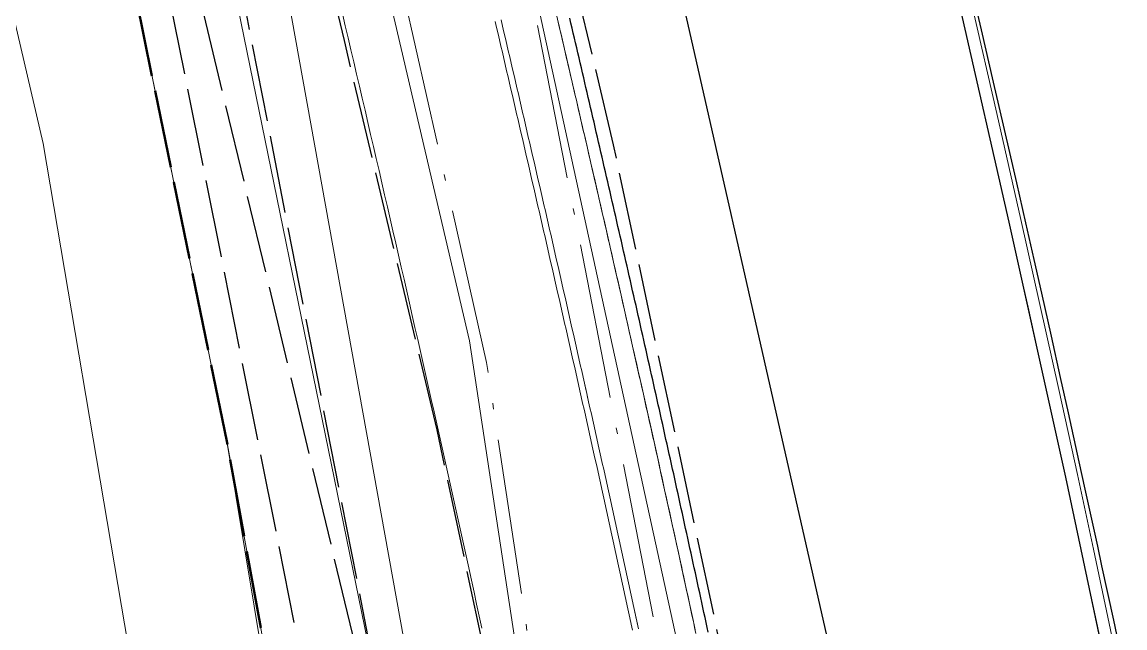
# Model space of a CAD drawing. Header units: metres. Extents: x 105014 to 106600, y 111320 to 118425.
# Drawn here: x 105851.07 to 105869.09, y 117641.34 to 117651.25 of the extents above; entities that cross this region are included whole.
import ezdxf

# ---------------------------------------------------------------- set-up
doc = ezdxf.new("R2010")
doc.units = ezdxf.units.M
doc.linetypes.add('DASHDOT', pattern=[3.556, 2.54, -0.508, 0, -0.508])
doc.linetypes.add('DASHED', pattern=[1.524, 1.27, -0.254])
for name, color, linetype, lineweight in [('00-BASE-LIMITE', 7, 'DASHED', 50), ('00-BASE-UE', 42, 'DASHED', 25), ('10-PAV-CALZADA-BRT', 12, 'CONTINUOUS', 30), ('10-PAV-CALZADA-MIXTA', 8, 'CONTINUOUS', 30), ('10-PAV-CICLORUTA', 76, 'CONTINUOUS', 18), ('10-PAV-SARDINEL', 252, 'CONTINUOUS', 13), ('20-EP-ZONA-DURA', 253, 'CONTINUOUS', 13), ('20-EP-ZONA-VERDE', 84, 'CONTINUOUS', 13), ('30-RED-ENEL-PROY', 1, 'DASHED', 25), ('30-RED-ETB-EXIST', 145, 'CONTINUOUS', 13), ('30-RED-MOVISTAR-PROY', 4, 'DASHED', 25), ('30-RED-VANTI-EXIST', 52, 'CONTINUOUS', 13), ('30-RED-VANTI-PROY', 2, 'DASHED', 25), ('30-RED-VANTI-RETIRO', 8, 'DASHDOT', 13), ('35-RH-ACUE-MENOR-EXIST', 151, 'CONTINUOUS', 13), ('35-RH-ACUE-MENOR-PROY', 5, 'DASHED', 25), ('35-RH-PLUV-COLECTOR', 96, 'CONTINUOUS', 30), ('60-PREDIAL-LOTE', 42, 'CONTINUOUS', 13)]:
    doc.layers.add(name, color=color, linetype=linetype, lineweight=lineweight)

msp = doc.modelspace()

# ---------------------------------------------------------------- linework, layer by layer
at = {"layer": '00-BASE-LIMITE'}
msp.add_lwpolyline([(105858.9441, 117579.2321), (105858.0037, 117587.7827), (105859.2081, 117587.8995), (105858.6655, 117593.8995), (105857.3439, 117593.7831), (105856.4461, 117601.9481), (105856.3551, 117604.7461), (105857.6787, 117604.7817), (105858.9231, 117604.8151), (105859.8441, 117605.0941), (105860.3721, 117605.6111), (105860.6751, 117606.6931), (105860.1551, 117609.7351), (105858.0071, 117622.7351), (105856.6081, 117632.3481), (105854.4211, 117644.3971), (105852.0211, 117656.1071), (105849.9291, 117664.9301), (105847.7841, 117674.2351), (105846.2941, 117680.5101), (105844.4413, 117688.0453)], dxfattribs=at)
at = {"layer": '00-BASE-UE'}
msp.add_lwpolyline([(105858.9441, 117579.2321), (105858.0037, 117587.7827), (105859.2081, 117587.8995), (105858.6655, 117593.8995), (105857.3439, 117593.7831), (105856.4461, 117601.9481), (105856.3551, 117604.7461), (105857.6787, 117604.7817), (105858.9231, 117604.8151), (105859.8441, 117605.0941), (105860.3721, 117605.6111), (105860.6751, 117606.6931), (105860.1551, 117609.7351), (105858.0071, 117622.7351), (105856.6081, 117632.3481), (105854.4211, 117644.3971), (105852.0211, 117656.1071), (105849.9291, 117664.9301), (105847.7841, 117674.2351), (105846.2941, 117680.5101), (105844.4413, 117688.0453)], dxfattribs=at)
at = {"layer": '10-PAV-CALZADA-BRT'}
msp.add_lwpolyline([(105868.9865, 117641.1076), (105868.9085, 117641.4727), (105868.7177, 117642.3592), (105868.6485, 117642.679), (105868.4453, 117643.6106), (105868.3468, 117644.0594), (105868.1696, 117644.8619), (105868.0414, 117645.439), (105867.8906, 117646.1133), (105867.7323, 117646.8178), (105867.6088, 117647.3645), (105867.472, 117647.9673), (105867.3241, 117648.616), (105867.2095, 117649.1163), (105867.0368, 117649.8672), (105866.945, 117650.2649), (105866.7471, 117651.1185), (105866.6112, 117651.7029)], dxfattribs=at)
at = {"layer": '10-PAV-CALZADA-MIXTA'}
for points in [[(105858.6411, 117683.9729), (105863.5377, 117663.5501), (105863.6416, 117663.1161), (105863.9421, 117661.8614), (105864.2425, 117660.6066), (105864.5428, 117659.3516), (105864.7787, 117658.3632), (105864.8422, 117658.0966), (105865.1407, 117656.8411), (105865.3949, 117655.7687), (105865.4382, 117655.5856), (105866.4061, 117651.4407), (105867.1981, 117647.9745), (105868.1205, 117643.8089), (105868.8967, 117640.1571)], [(105862.2841, 117641.2731), (105862.2669, 117641.3539), (105862.2495, 117641.4349), (105862.2321, 117641.5157), (105862.2147, 117641.5965), (105862.1975, 117641.6773), (105862.1799, 117641.7581), (105862.1623, 117641.8389), (105862.1447, 117641.9197), (105862.1271, 117642.0007), (105862.1095, 117642.0815), (105862.0919, 117642.1623), (105862.0743, 117642.2431), (105862.0567, 117642.3241), (105862.0391, 117642.4049), (105862.0215, 117642.4857), (105862.0039, 117642.5665), (105861.9863, 117642.6473), (105861.9687, 117642.7283), (105861.9513, 117642.8091), (105861.9337, 117642.8899), (105861.9159, 117642.9707), (105861.8981, 117643.0517), (105861.8803, 117643.1325), (105861.8625, 117643.2133), (105861.8447, 117643.2943), (105861.8269, 117643.3751), (105861.8091, 117643.4559), (105861.7911, 117643.5369), (105861.7733, 117643.6177), (105861.7555, 117643.6985), (105861.7377, 117643.7795), (105861.7199, 117643.8603), (105861.7021, 117643.9413), (105861.6843, 117644.0221), (105861.6665, 117644.1029), (105861.6487, 117644.1837), (105861.6307, 117644.2647), (105861.6125, 117644.3455), (105861.5945, 117644.4265), (105861.5765, 117644.5073), (105861.5585, 117644.5883), (105861.5403, 117644.6691), (105861.5223, 117644.7501), (105861.5043, 117644.8309), (105861.4863, 117644.9119), (105861.4683, 117644.9927), (105861.4503, 117645.0735), (105861.4323, 117645.1545), (105861.4141, 117645.2355), (105861.3961, 117645.3163), (105861.3781, 117645.3973), (105861.3599, 117645.4781), (105861.3417, 117645.5591), (105861.3235, 117645.6399), (105861.3053, 117645.7209), (105861.2871, 117645.8017), (105861.2687, 117645.8827), (105861.2505, 117645.9637), (105861.2323, 117646.0445), (105861.2141, 117646.1255), (105861.1959, 117646.2065), (105861.1777, 117646.2873), (105861.1595, 117646.3683), (105861.1411, 117646.4491), (105861.1229, 117646.5301), (105861.1047, 117646.6111), (105861.0865, 117646.6919), (105861.0679, 117646.7729), (105861.0495, 117646.8539), (105861.0311, 117646.9349), (105861.0127, 117647.0157), (105860.9943, 117647.0967), (105860.9759, 117647.1777), (105860.9575, 117647.2585), (105860.9391, 117647.3395), (105860.9207, 117647.4205), (105860.9023, 117647.5015), (105860.8837, 117647.5823), (105860.8653, 117647.6633), (105860.8469, 117647.7443), (105860.8285, 117647.8253), (105860.8101, 117647.9061), (105860.7915, 117647.9871), (105860.7729, 117648.0681), (105860.7543, 117648.1491), (105860.7357, 117648.2301), (105860.7171, 117648.3111), (105860.6985, 117648.3921), (105860.6799, 117648.4731), (105860.6615, 117648.5541), (105860.6429, 117648.6351), (105860.6241, 117648.7161), (105860.6057, 117648.7971), (105860.5871, 117648.8781), (105860.5685, 117648.9591), (105860.5499, 117649.0399), (105860.5313, 117649.1209), (105860.5125, 117649.2019), (105860.4939, 117649.2831), (105860.4751, 117649.3641), (105860.4563, 117649.4451), (105860.4377, 117649.5261), (105860.4189, 117649.6071), (105860.4001, 117649.6881), (105860.3813, 117649.7691), (105860.3625, 117649.8501), (105860.3439, 117649.9313), (105860.3251, 117650.0121), (105860.3063, 117650.0933), (105860.2875, 117650.1743), (105860.2689, 117650.2553), (105860.2501, 117650.3363), (105860.2313, 117650.4173), (105860.2125, 117650.4985), (105860.1935, 117650.5795), (105860.1747, 117650.6605), (105860.1557, 117650.7415), (105860.1369, 117650.8227), (105860.1179, 117650.9037), (105860.0991, 117650.9847), (105860.0801, 117651.0659), (105860.0613, 117651.1469), (105860.0425, 117651.2279), (105860.0235, 117651.3091)]]:
    msp.add_lwpolyline(points, dxfattribs=at)
at = {"layer": '10-PAV-CICLORUTA'}
for points in [[(105858.5859, 117641.3429), (105858.5433, 117641.5391), (105858.5005, 117641.7353), (105858.4579, 117641.9315), (105858.4153, 117642.1277), (105858.3721, 117642.3241), (105858.3287, 117642.5205), (105858.2855, 117642.7169), (105858.2423, 117642.9131), (105858.1989, 117643.1097), (105858.1557, 117643.3059), (105858.1121, 117643.5025), (105858.0683, 117643.6989), (105858.0245, 117643.8955), (105857.9807, 117644.0921), (105857.9369, 117644.2887), (105857.8931, 117644.4851), (105857.8491, 117644.6817), (105857.8047, 117644.8785), (105857.7605, 117645.0751), (105857.7161, 117645.2719), (105857.6719, 117645.4685), (105857.6275, 117645.6653), (105857.5831, 117645.8619), (105857.5385, 117646.0589), (105857.4937, 117646.2557), (105857.4489, 117646.4527), (105857.4041, 117646.6495), (105857.3593, 117646.8463), (105857.3145, 117647.0433), (105857.2693, 117647.2403), (105857.2241, 117647.4373), (105857.1789, 117647.6343), (105857.1337, 117647.8315), (105857.0885, 117648.0285), (105857.0433, 117648.2255), (105856.9977, 117648.4227), (105856.9521, 117648.6199), (105856.9065, 117648.8173), (105856.8609, 117649.0145), (105856.8151, 117649.2117), (105856.7695, 117649.4089), (105856.7239, 117649.6063), (105856.6779, 117649.8037), (105856.6319, 117650.0011), (105856.5859, 117650.1985), (105856.5397, 117650.3961), (105856.4937, 117650.5935), (105856.4479, 117650.7909), (105856.4015, 117650.9885), (105856.3551, 117651.1863), (105856.3087, 117651.3839)], [(105858.8035, 117651.2569), (105858.8271, 117651.1561), (105858.8505, 117651.0555), (105858.8739, 117650.9547), (105858.8973, 117650.8539), (105858.9209, 117650.7533), (105858.9443, 117650.6525), (105858.9679, 117650.5519), (105858.9913, 117650.4511), (105859.0147, 117650.3503), (105859.0383, 117650.2497), (105859.0617, 117650.1489), (105859.0851, 117650.0483), (105859.1083, 117649.9477), (105859.1317, 117649.8469), (105859.1549, 117649.7463), (105859.1783, 117649.6457), (105859.2015, 117649.5449), (105859.2247, 117649.4443), (105859.2481, 117649.3437), (105859.2713, 117649.2431), (105859.2947, 117649.1423), (105859.3179, 117649.0417), (105859.3413, 117648.9411), (105859.3645, 117648.8405), (105859.3875, 117648.7399), (105859.4107, 117648.6393), (105859.4337, 117648.5387), (105859.4569, 117648.4381), (105859.4799, 117648.3375), (105859.5029, 117648.2369), (105859.5261, 117648.1363), (105859.5491, 117648.0357), (105859.5723, 117647.9351), (105859.5953, 117647.8345), (105859.6185, 117647.7339), (105859.6415, 117647.6333), (105859.6645, 117647.5329), (105859.6873, 117647.4323), (105859.7101, 117647.3317), (105859.7331, 117647.2313), (105859.7559, 117647.1307), (105859.7787, 117647.0303), (105859.8017, 117646.9297), (105859.8245, 117646.8291), (105859.8475, 117646.7285), (105859.8703, 117646.6281), (105859.8931, 117646.5275), (105859.9161, 117646.4269), (105859.9387, 117646.3265), (105859.9613, 117646.2261), (105859.9839, 117646.1255), (105860.0067, 117646.0251), (105860.0293, 117645.9247), (105860.0519, 117645.8241), (105860.0745, 117645.7237), (105860.0971, 117645.6231), (105860.1199, 117645.5227), (105860.1425, 117645.4223), (105860.1651, 117645.3217), (105860.1877, 117645.2213), (105860.2103, 117645.1207), (105860.2327, 117645.0203), (105860.2551, 117644.9199), (105860.2775, 117644.8195), (105860.2999, 117644.7191), (105860.3221, 117644.6187), (105860.3445, 117644.5183), (105860.3669, 117644.4179), (105860.3893, 117644.3173), (105860.4117, 117644.2169), (105860.4341, 117644.1165), (105860.4565, 117644.0161), (105860.4789, 117643.9157), (105860.5011, 117643.8153), (105860.5231, 117643.7149), (105860.5453, 117643.6145), (105860.5673, 117643.5143), (105860.5895, 117643.4139), (105860.6117, 117643.3135), (105860.6337, 117643.2131), (105860.6559, 117643.1127), (105860.6779, 117643.0123), (105860.7001, 117642.9119), (105860.7223, 117642.8115), (105860.7443, 117642.7111), (105860.7663, 117642.6109), (105860.7881, 117642.5105), (105860.8099, 117642.4101), (105860.8317, 117642.3099), (105860.8535, 117642.2095), (105860.8755, 117642.1091), (105860.8973, 117642.0089), (105860.9191, 117641.9085), (105860.9409, 117641.8083), (105860.9627, 117641.7079), (105860.9845, 117641.6075), (105861.0063, 117641.5071), (105861.0281, 117641.4069), (105861.0497, 117641.3065)]]:
    msp.add_lwpolyline(points, dxfattribs=at)
at = {"layer": '10-PAV-SARDINEL'}
for points in [[(105868.8967, 117640.1571), (105868.6416, 117641.3751), (105868.3829, 117642.5924), (105868.1205, 117643.8089), (105867.8167, 117645.1982), (105867.5092, 117646.5868), (105867.1981, 117647.9745), (105866.8045, 117649.7082), (105866.4061, 117651.4407), (105865.9244, 117653.5137), (105865.4382, 117655.5856), (105865.3949, 117655.7687), (105865.1407, 117656.8411), (105864.8422, 117658.0966), (105864.7787, 117658.3632), (105864.5428, 117659.3516), (105864.2425, 117660.6066), (105863.9421, 117661.8614), (105863.6416, 117663.1161), (105863.5377, 117663.5501), (105858.6411, 117683.9729)], [(105869.0926, 117640.1978), (105868.8373, 117641.4164), (105868.5785, 117642.6343), (105868.316, 117643.8514), (105868.012, 117645.2413), (105867.7045, 117646.6303), (105867.3932, 117648.0186), (105866.9995, 117649.7527), (105866.601, 117651.4858), (105866.1192, 117653.5592), (105865.6329, 117655.6315), (105865.5895, 117655.8148), (105865.3353, 117656.8873), (105865.0368, 117658.1429), (105864.9733, 117658.4096), (105864.7373, 117659.3981), (105864.437, 117660.6532), (105864.1366, 117661.908), (105863.8361, 117663.1627), (105863.7322, 117663.5967), (105858.8356, 117684.0197)], [(105858.8356, 117684.0197), (105863.7322, 117663.5967), (105863.8361, 117663.1627), (105864.1366, 117661.908), (105864.437, 117660.6532), (105864.7373, 117659.3981), (105864.9733, 117658.4096), (105865.0368, 117658.1429), (105865.3353, 117656.8873), (105865.5895, 117655.8148), (105865.6329, 117655.6315), (105866.1192, 117653.5592), (105866.601, 117651.4858), (105866.9995, 117649.7527), (105867.3932, 117648.0186), (105867.7045, 117646.6303), (105868.012, 117645.2413), (105868.316, 117643.8514), (105868.5785, 117642.6343), (105868.8373, 117641.4164), (105869.0926, 117640.1978)], [(105866.6112, 117651.7029), (105866.7471, 117651.1185), (105866.945, 117650.2649), (105867.0368, 117649.8672), (105867.2095, 117649.1163), (105867.3241, 117648.616), (105867.472, 117647.9673), (105867.6088, 117647.3645), (105867.7323, 117646.8178), (105867.8906, 117646.1133), (105868.0414, 117645.439), (105868.1696, 117644.8619), (105868.3468, 117644.0594), (105868.4453, 117643.6106), (105868.6485, 117642.679), (105868.7177, 117642.3592), (105868.9085, 117641.4727), (105868.9865, 117641.1076)], [(105860.0235, 117651.3091), (105860.0425, 117651.2279), (105860.0613, 117651.1469), (105860.0801, 117651.0659), (105860.0991, 117650.9847), (105860.1179, 117650.9037), (105860.1369, 117650.8227), (105860.1557, 117650.7415), (105860.1747, 117650.6605), (105860.1935, 117650.5795), (105860.2125, 117650.4985), (105860.2313, 117650.4173), (105860.2501, 117650.3363), (105860.2689, 117650.2553), (105860.2875, 117650.1743), (105860.3063, 117650.0933), (105860.3251, 117650.0121), (105860.3439, 117649.9313), (105860.3625, 117649.8501), (105860.3813, 117649.7691), (105860.4001, 117649.6881), (105860.4189, 117649.6071), (105860.4377, 117649.5261), (105860.4563, 117649.4451), (105860.4751, 117649.3641), (105860.4939, 117649.2831), (105860.5125, 117649.2019), (105860.5313, 117649.1209), (105860.5499, 117649.0399), (105860.5685, 117648.9591), (105860.5871, 117648.8781), (105860.6057, 117648.7971), (105860.6241, 117648.7161), (105860.6429, 117648.6351), (105860.6615, 117648.5541), (105860.6799, 117648.4731), (105860.6985, 117648.3921), (105860.7171, 117648.3111), (105860.7357, 117648.2301), (105860.7543, 117648.1491), (105860.7729, 117648.0681), (105860.7915, 117647.9871), (105860.8101, 117647.9061), (105860.8285, 117647.8253), (105860.8469, 117647.7443), (105860.8653, 117647.6633), (105860.8837, 117647.5823), (105860.9023, 117647.5015), (105860.9207, 117647.4205), (105860.9391, 117647.3395), (105860.9575, 117647.2585), (105860.9759, 117647.1777), (105860.9943, 117647.0967), (105861.0127, 117647.0157), (105861.0311, 117646.9349), (105861.0495, 117646.8539), (105861.0679, 117646.7729), (105861.0865, 117646.6919), (105861.1047, 117646.6111), (105861.1229, 117646.5301), (105861.1411, 117646.4491), (105861.1595, 117646.3683), (105861.1777, 117646.2873), (105861.1959, 117646.2065), (105861.2141, 117646.1255), (105861.2323, 117646.0445), (105861.2505, 117645.9637), (105861.2687, 117645.8827), (105861.2871, 117645.8017), (105861.3053, 117645.7209), (105861.3235, 117645.6399), (105861.3417, 117645.5591), (105861.3599, 117645.4781), (105861.3781, 117645.3973), (105861.3961, 117645.3163), (105861.4141, 117645.2355), (105861.4323, 117645.1545), (105861.4503, 117645.0735), (105861.4683, 117644.9927), (105861.4863, 117644.9119), (105861.5043, 117644.8309), (105861.5223, 117644.7501), (105861.5403, 117644.6691), (105861.5585, 117644.5883), (105861.5765, 117644.5073), (105861.5945, 117644.4265), (105861.6125, 117644.3455), (105861.6307, 117644.2647), (105861.6487, 117644.1837), (105861.6665, 117644.1029), (105861.6843, 117644.0221), (105861.7021, 117643.9413), (105861.7199, 117643.8603), (105861.7377, 117643.7795), (105861.7555, 117643.6985), (105861.7733, 117643.6177), (105861.7911, 117643.5369), (105861.8091, 117643.4559), (105861.8269, 117643.3751), (105861.8447, 117643.2943), (105861.8625, 117643.2133), (105861.8803, 117643.1325), (105861.8981, 117643.0517), (105861.9159, 117642.9707), (105861.9337, 117642.8899), (105861.9513, 117642.8091), (105861.9687, 117642.7283), (105861.9863, 117642.6473), (105862.0039, 117642.5665), (105862.0215, 117642.4857), (105862.0391, 117642.4049), (105862.0567, 117642.3241), (105862.0743, 117642.2431), (105862.0919, 117642.1623), (105862.1095, 117642.0815), (105862.1271, 117642.0007), (105862.1447, 117641.9197), (105862.1623, 117641.8389), (105862.1799, 117641.7581), (105862.1975, 117641.6773), (105862.2147, 117641.5965), (105862.2321, 117641.5157), (105862.2495, 117641.4349), (105862.2669, 117641.3539), (105862.2841, 117641.2731)], [(105862.0714, 117641.3121), (105862.054, 117641.3929), (105862.0366, 117641.4736), (105862.0192, 117641.5547), (105862.002, 117641.6352), (105861.9845, 117641.7155), (105861.9669, 117641.7963), (105861.9493, 117641.8772), (105861.9317, 117641.9582), (105861.9141, 117642.0389), (105861.8965, 117642.1197), (105861.8789, 117642.2006), (105861.8613, 117642.2816), (105861.8437, 117642.3623), (105861.8261, 117642.4431), (105861.8085, 117642.5239), (105861.7909, 117642.6048), (105861.7733, 117642.686), (105861.7559, 117642.7668), (105861.7384, 117642.8471), (105861.7206, 117642.9278), (105861.7028, 117643.0088), (105861.685, 117643.0895), (105861.6672, 117643.1704), (105861.6494, 117643.2514), (105861.6316, 117643.3321), (105861.6139, 117643.4127), (105861.5959, 117643.4937), (105861.578, 117643.5747), (105861.5602, 117643.6556), (105861.5424, 117643.7366), (105861.5246, 117643.8174), (105861.5068, 117643.8984), (105861.489, 117643.9791), (105861.4712, 117644.0599), (105861.4535, 117644.1405), (105861.4356, 117644.2211), (105861.4174, 117644.3019), (105861.3993, 117644.3831), (105861.3813, 117644.4639), (105861.3634, 117644.5447), (105861.3452, 117644.6255), (105861.3271, 117644.7067), (105861.3091, 117644.7875), (105861.2911, 117644.8685), (105861.2731, 117644.9492), (105861.2551, 117645.0301), (105861.2372, 117645.1109), (105861.219, 117645.1919), (105861.2009, 117645.2729), (105861.183, 117645.3537), (105861.1648, 117645.4343), (105861.1466, 117645.5153), (105861.1284, 117645.5961), (105861.1102, 117645.6771), (105861.0921, 117645.7576), (105861.0737, 117645.8387), (105861.0554, 117645.9199), (105861.0372, 117646.0007), (105861.019, 117646.0817), (105861.0008, 117646.1627), (105860.9826, 117646.2435), (105860.9645, 117646.3242), (105860.9461, 117646.405), (105860.9278, 117646.4863), (105860.9096, 117646.5673), (105860.8915, 117646.6476), (105860.873, 117646.7284), (105860.8545, 117646.8096), (105860.8361, 117646.8906), (105860.8177, 117646.9714), (105860.7993, 117647.0524), (105860.7809, 117647.1334), (105860.7625, 117647.2142), (105860.7441, 117647.2952), (105860.7257, 117647.3762), (105860.7074, 117647.4569), (105860.6888, 117647.5377), (105860.6703, 117647.619), (105860.6519, 117647.7), (105860.6335, 117647.781), (105860.6152, 117647.8615), (105860.5966, 117647.9423), (105860.578, 117648.0233), (105860.5594, 117648.1043), (105860.5408, 117648.1853), (105860.5222, 117648.2663), (105860.5036, 117648.3473), (105860.485, 117648.4286), (105860.4666, 117648.5096), (105860.4481, 117648.5901), (105860.4292, 117648.6714), (105860.4108, 117648.7526), (105860.3922, 117648.8333), (105860.3736, 117648.9143), (105860.355, 117648.9951), (105860.3365, 117649.0759), (105860.3176, 117649.157), (105860.299, 117649.2382), (105860.2803, 117649.3189), (105860.2615, 117649.4001), (105860.2429, 117649.4811), (105860.2241, 117649.5619), (105860.2053, 117649.6429), (105860.1865, 117649.7239), (105860.1676, 117649.8052), (105860.149, 117649.8863), (105860.1303, 117649.9669), (105860.1115, 117650.0482), (105860.0927, 117650.1293), (105860.0741, 117650.2103), (105860.0553, 117650.2911), (105860.0365, 117650.3722), (105860.0178, 117650.4531), (105859.9988, 117650.5341), (105859.98, 117650.6151), (105859.961, 117650.6961), (105859.9422, 117650.7773), (105859.9232, 117650.8583), (105859.9044, 117650.9393), (105859.8854, 117651.0205), (105859.8665, 117651.1017), (105859.8478, 117651.1825), (105859.8288, 117651.2637)]]:
    msp.add_lwpolyline(points, dxfattribs=at)
at = {"layer": '20-EP-ZONA-DURA'}
for points in [[(105858.9441, 117579.2321), (105858.0037, 117587.7827), (105859.2081, 117587.8995), (105858.6655, 117593.8995), (105857.3439, 117593.7831), (105856.4461, 117601.9481), (105856.3551, 117604.7461), (105857.6787, 117604.7817), (105858.9231, 117604.8151), (105859.8441, 117605.0941), (105860.3721, 117605.6111), (105860.6751, 117606.6931), (105860.1551, 117609.7351), (105858.0071, 117622.7351), (105856.6081, 117632.3481), (105854.4211, 117644.3971), (105852.0211, 117656.1071), (105849.9291, 117664.9301), (105847.7841, 117674.2351), (105846.2941, 117680.5101), (105844.4413, 117688.0453)], [(105856.3087, 117651.3839), (105856.3551, 117651.1863), (105856.4015, 117650.9885), (105856.4479, 117650.7909), (105856.4937, 117650.5935), (105856.5397, 117650.3961), (105856.5859, 117650.1985), (105856.6319, 117650.0011), (105856.6779, 117649.8037), (105856.7239, 117649.6063), (105856.7695, 117649.4089), (105856.8151, 117649.2117), (105856.8609, 117649.0145), (105856.9065, 117648.8173), (105856.9521, 117648.6199), (105856.9977, 117648.4227), (105857.0433, 117648.2255), (105857.0885, 117648.0285), (105857.1337, 117647.8315), (105857.1789, 117647.6343), (105857.2241, 117647.4373), (105857.2693, 117647.2403), (105857.3145, 117647.0433), (105857.3593, 117646.8463), (105857.4041, 117646.6495), (105857.4489, 117646.4527), (105857.4937, 117646.2557), (105857.5385, 117646.0589), (105857.5831, 117645.8619), (105857.6275, 117645.6653), (105857.6719, 117645.4685), (105857.7161, 117645.2719), (105857.7605, 117645.0751), (105857.8047, 117644.8785), (105857.8491, 117644.6817), (105857.8931, 117644.4851), (105857.9369, 117644.2887), (105857.9807, 117644.0921), (105858.0245, 117643.8955), (105858.0683, 117643.6989), (105858.1121, 117643.5025), (105858.1557, 117643.3059), (105858.1989, 117643.1097), (105858.2423, 117642.9131), (105858.2855, 117642.7169), (105858.3287, 117642.5205), (105858.3721, 117642.3241), (105858.4153, 117642.1277), (105858.4579, 117641.9315), (105858.5005, 117641.7353), (105858.5433, 117641.5391), (105858.5859, 117641.3429)], [(105861.0497, 117641.3065), (105861.0281, 117641.4069), (105861.0063, 117641.5071), (105860.9845, 117641.6075), (105860.9627, 117641.7079), (105860.9409, 117641.8083), (105860.9191, 117641.9085), (105860.8973, 117642.0089), (105860.8755, 117642.1091), (105860.8535, 117642.2095), (105860.8317, 117642.3099), (105860.8099, 117642.4101), (105860.7881, 117642.5105), (105860.7663, 117642.6109), (105860.7443, 117642.7111), (105860.7223, 117642.8115), (105860.7001, 117642.9119), (105860.6779, 117643.0123), (105860.6559, 117643.1127), (105860.6337, 117643.2131), (105860.6117, 117643.3135), (105860.5895, 117643.4139), (105860.5673, 117643.5143), (105860.5453, 117643.6145), (105860.5231, 117643.7149), (105860.5011, 117643.8153), (105860.4789, 117643.9157), (105860.4565, 117644.0161), (105860.4341, 117644.1165), (105860.4117, 117644.2169), (105860.3893, 117644.3173), (105860.3669, 117644.4179), (105860.3445, 117644.5183), (105860.3221, 117644.6187), (105860.2999, 117644.7191), (105860.2775, 117644.8195), (105860.2551, 117644.9199), (105860.2327, 117645.0203), (105860.2103, 117645.1207), (105860.1877, 117645.2213), (105860.1651, 117645.3217), (105860.1425, 117645.4223), (105860.1199, 117645.5227), (105860.0971, 117645.6231), (105860.0745, 117645.7237), (105860.0519, 117645.8241), (105860.0293, 117645.9247), (105860.0067, 117646.0251), (105859.9839, 117646.1255), (105859.9613, 117646.2261), (105859.9387, 117646.3265), (105859.9161, 117646.4269), (105859.8931, 117646.5275), (105859.8703, 117646.6281), (105859.8475, 117646.7285), (105859.8245, 117646.8291), (105859.8017, 117646.9297), (105859.7787, 117647.0303), (105859.7559, 117647.1307), (105859.7331, 117647.2313), (105859.7101, 117647.3317), (105859.6873, 117647.4323), (105859.6645, 117647.5329), (105859.6415, 117647.6333), (105859.6185, 117647.7339), (105859.5953, 117647.8345), (105859.5723, 117647.9351), (105859.5491, 117648.0357), (105859.5261, 117648.1363), (105859.5029, 117648.2369), (105859.4799, 117648.3375), (105859.4569, 117648.4381), (105859.4337, 117648.5387), (105859.4107, 117648.6393), (105859.3875, 117648.7399), (105859.3645, 117648.8405), (105859.3413, 117648.9411), (105859.3179, 117649.0417), (105859.2947, 117649.1423), (105859.2713, 117649.2431), (105859.2481, 117649.3437), (105859.2247, 117649.4443), (105859.2015, 117649.5449), (105859.1783, 117649.6457), (105859.1549, 117649.7463), (105859.1317, 117649.8469), (105859.1083, 117649.9477), (105859.0851, 117650.0483), (105859.0617, 117650.1489), (105859.0383, 117650.2497), (105859.0147, 117650.3503), (105858.9913, 117650.4511), (105858.9679, 117650.5519), (105858.9443, 117650.6525), (105858.9209, 117650.7533), (105858.8973, 117650.8539), (105858.8739, 117650.9547), (105858.8505, 117651.0555), (105858.8271, 117651.1561), (105858.8035, 117651.2569)], [(105858.9009, 117651.2795), (105858.9243, 117651.1789), (105858.9479, 117651.0781), (105858.9713, 117650.9773), (105858.9949, 117650.8767), (105859.0183, 117650.7759), (105859.0417, 117650.6753), (105859.0653, 117650.5745), (105859.0887, 117650.4739), (105859.1121, 117650.3731), (105859.1357, 117650.2723), (105859.1591, 117650.1715), (105859.1825, 117650.0707), (105859.2057, 117649.9701), (105859.2291, 117649.8695), (105859.2523, 117649.7689), (105859.2757, 117649.6683), (105859.2989, 117649.5675), (105859.3221, 117649.4669), (105859.3455, 117649.3663), (105859.3689, 117649.2655), (105859.3921, 117649.1649), (105859.4153, 117649.0643), (105859.4387, 117648.9635), (105859.4619, 117648.8629), (105859.4851, 117648.7623), (105859.5081, 117648.6617), (105859.5311, 117648.5611), (105859.5543, 117648.4605), (105859.5773, 117648.3599), (105859.6005, 117648.2593), (105859.6235, 117648.1587), (105859.6467, 117648.0581), (105859.6697, 117647.9575), (105859.6927, 117647.8569), (105859.7159, 117647.7563), (105859.7391, 117647.6557), (105859.7619, 117647.5551), (105859.7847, 117647.4545), (105859.8077, 117647.3539), (105859.8305, 117647.2535), (105859.8533, 117647.1529), (105859.8763, 117647.0523), (105859.8991, 117646.9519), (105859.9221, 117646.8513), (105859.9449, 117646.7507), (105859.9677, 117646.6503), (105859.9907, 117646.5497), (105860.0135, 117646.4491), (105860.0363, 117646.3485), (105860.0589, 117646.2479), (105860.0815, 117646.1475), (105860.1041, 117646.0471), (105860.1269, 117645.9465), (105860.1495, 117645.8461), (105860.1721, 117645.7455), (105860.1947, 117645.6451), (105860.2173, 117645.5447), (105860.2401, 117645.4443), (105860.2627, 117645.3437), (105860.2853, 117645.2431), (105860.2999, 117645.1779), (105860.3078, 117645.1427), (105860.3303, 117645.0421), (105860.3527, 117644.9417), (105860.3751, 117644.8413), (105860.3975, 117644.7409), (105860.4197, 117644.6405), (105860.4421, 117644.5401), (105860.4645, 117644.4395), (105860.4869, 117644.3391), (105860.5093, 117644.2387), (105860.5317, 117644.1383), (105860.5541, 117644.0379), (105860.5765, 117643.9373), (105860.5987, 117643.8369), (105860.6209, 117643.7365), (105860.6429, 117643.6361), (105860.6651, 117643.5357), (105860.6871, 117643.4353), (105860.7093, 117643.3349), (105860.7313, 117643.2347), (105860.7535, 117643.1343), (105860.7757, 117643.0339), (105860.7977, 117642.9335), (105860.8199, 117642.8331), (105860.8421, 117642.7325), (105860.8639, 117642.6321), (105860.8857, 117642.5317), (105860.9077, 117642.4315), (105860.9295, 117642.3311), (105860.9513, 117642.2307), (105860.9731, 117642.1305), (105860.9949, 117642.0301), (105861.0167, 117641.9297), (105861.0387, 117641.8295), (105861.0605, 117641.7291), (105861.0823, 117641.6287), (105861.1042, 117641.5283), (105861.1207, 117641.4525), (105861.126, 117641.4279), (105861.1475, 117641.3275)]]:
    msp.add_lwpolyline(points, dxfattribs=at)
at = {"layer": '20-EP-ZONA-VERDE'}
for points in [[(105859.8111, 117651.3397), (105859.8339, 117651.2415), (105859.8567, 117651.1435), (105859.8797, 117651.0453), (105859.9025, 117650.9473), (105859.9253, 117650.8491), (105859.9481, 117650.7511), (105859.9711, 117650.6529), (105859.9939, 117650.5547), (105860.0167, 117650.4567), (105860.0397, 117650.3587), (105860.0623, 117650.2609), (105860.0849, 117650.1627), (105860.1077, 117650.0647), (105860.1303, 117649.9667), (105860.1531, 117649.8685), (105860.1757, 117649.7705), (105860.1985, 117649.6725), (105860.2211, 117649.5743), (105860.2439, 117649.4763), (105860.2665, 117649.3783), (105860.2891, 117649.2803), (105860.3119, 117649.1823), (105860.3345, 117649.0843), (105860.3569, 117648.9865), (105860.3795, 117648.8885), (105860.4019, 117648.7903), (105860.4245, 117648.6925), (105860.4469, 117648.5945), (105860.4695, 117648.4963), (105860.4919, 117648.3983), (105860.5145, 117648.3003), (105860.5369, 117648.2023), (105860.5595, 117648.1043), (105860.5819, 117648.0063), (105860.6045, 117647.9083), (105860.6267, 117647.8107), (105860.6491, 117647.7127), (105860.6713, 117647.6147), (105860.6935, 117647.5167), (105860.7159, 117647.4187), (105860.7383, 117647.3207), (105860.7605, 117647.2229), (105860.7827, 117647.1249), (105860.8051, 117647.0269), (105860.8273, 117646.9289), (105860.8497, 117646.8309), (105860.8719, 117646.7329), (105860.8943, 117646.6351), (105860.9163, 117646.5375), (105860.9383, 117646.4395), (105860.9603, 117646.3415), (105860.9825, 117646.2437), (105861.0045, 117646.1457), (105861.0265, 117646.0477), (105861.0487, 117645.9499), (105861.0707, 117645.8519), (105861.0927, 117645.7539), (105861.1149, 117645.6559), (105861.1369, 117645.5581), (105861.1589, 117645.4601), (105861.1809, 117645.3625), (105861.2027, 117645.2647), (105861.2245, 117645.1667), (105861.2463, 117645.0689), (105861.2683, 117644.9709), (105861.2901, 117644.8731), (105861.3119, 117644.7751), (105861.3337, 117644.6773), (105861.3555, 117644.5793), (105861.3773, 117644.4815), (105861.3991, 117644.3835), (105861.4211, 117644.2857), (105861.4427, 117644.1879), (105861.4645, 117644.0903), (105861.4861, 117643.9925), (105861.5075, 117643.8947), (105861.5291, 117643.7967), (105861.5507, 117643.6989), (105861.5723, 117643.6011), (105861.5937, 117643.5031), (105861.6155, 117643.4053), (105861.6369, 117643.3075), (105861.6585, 117643.2095), (105861.6801, 117643.1117), (105861.7017, 117643.0137), (105861.7231, 117642.9161), (105861.7445, 117642.8185), (105861.7657, 117642.7207), (105861.7871, 117642.6229), (105861.8083, 117642.5251), (105861.8297, 117642.4271), (105861.8509, 117642.3293), (105861.8721, 117642.2315), (105861.8935, 117642.1337), (105861.9147, 117642.0359), (105861.9361, 117641.9379), (105861.9573, 117641.8401), (105861.9787, 117641.7423), (105861.9999, 117641.6447), (105862.0209, 117641.5471), (105862.0417, 117641.4493), (105862.0627, 117641.3515), (105862.0837, 117641.2537)], [(105861.1475, 117641.3275), (105861.1207, 117641.4525), (105861.0823, 117641.6287), (105861.0605, 117641.7291), (105861.0387, 117641.8295), (105861.0167, 117641.9297), (105860.9949, 117642.0301), (105860.9731, 117642.1305), (105860.9513, 117642.2307), (105860.9295, 117642.3311), (105860.9077, 117642.4315), (105860.8857, 117642.5317), (105860.8639, 117642.6321), (105860.8421, 117642.7325), (105860.8199, 117642.8331), (105860.7977, 117642.9335), (105860.7757, 117643.0339), (105860.7535, 117643.1343), (105860.7313, 117643.2347), (105860.7093, 117643.3349), (105860.6871, 117643.4353), (105860.6651, 117643.5357), (105860.6429, 117643.6361), (105860.6209, 117643.7365), (105860.5987, 117643.8369), (105860.5765, 117643.9373), (105860.5541, 117644.0379), (105860.5317, 117644.1383), (105860.5093, 117644.2387), (105860.4869, 117644.3391), (105860.4645, 117644.4395), (105860.4421, 117644.5401), (105860.4197, 117644.6405), (105860.3975, 117644.7409), (105860.3751, 117644.8413), (105860.3527, 117644.9417), (105860.3303, 117645.0421), (105860.2999, 117645.1779), (105860.2627, 117645.3437), (105860.2401, 117645.4443), (105860.2173, 117645.5447), (105860.1947, 117645.6451), (105860.1721, 117645.7455), (105860.1495, 117645.8461), (105860.1269, 117645.9465), (105860.1041, 117646.0471), (105860.0815, 117646.1475), (105860.0589, 117646.2479), (105860.0363, 117646.3485), (105860.0135, 117646.4491), (105859.9907, 117646.5497), (105859.9677, 117646.6503), (105859.9449, 117646.7507), (105859.9221, 117646.8513), (105859.8991, 117646.9519), (105859.8763, 117647.0523), (105859.8533, 117647.1529), (105859.8305, 117647.2535), (105859.8077, 117647.3539), (105859.7847, 117647.4545), (105859.7619, 117647.5551), (105859.7391, 117647.6557), (105859.7159, 117647.7563), (105859.6927, 117647.8569), (105859.6697, 117647.9575), (105859.6467, 117648.0581), (105859.6235, 117648.1587), (105859.6005, 117648.2593), (105859.5773, 117648.3599), (105859.5543, 117648.4605), (105859.5311, 117648.5611), (105859.5081, 117648.6617), (105859.4851, 117648.7623), (105859.4619, 117648.8629), (105859.4387, 117648.9635), (105859.4153, 117649.0643), (105859.3921, 117649.1649), (105859.3689, 117649.2655), (105859.3455, 117649.3663), (105859.3221, 117649.4669), (105859.2989, 117649.5675), (105859.2757, 117649.6683), (105859.2523, 117649.7689), (105859.2291, 117649.8695), (105859.2057, 117649.9701), (105859.1825, 117650.0707), (105859.1591, 117650.1715), (105859.1357, 117650.2723), (105859.1121, 117650.3731), (105859.0887, 117650.4739), (105859.0653, 117650.5745), (105859.0417, 117650.6753), (105859.0183, 117650.7759), (105858.9949, 117650.8767), (105858.9713, 117650.9773), (105858.9479, 117651.0781), (105858.9243, 117651.1789), (105858.9009, 117651.2795)]]:
    msp.add_lwpolyline(points, dxfattribs=at)
at = {"layer": '30-RED-ENEL-PROY'}
msp.add_lwpolyline([(105857.6089, 117630.9695), (105851.0841, 117663.6867)], dxfattribs=at)
at = {"layer": '30-RED-ETB-EXIST'}
msp.add_lwpolyline([(105863.336, 117608.773), (105848.279, 117682.397), (105848.437, 117682.43)], dxfattribs=at)
at = {"layer": '30-RED-MOVISTAR-PROY'}
msp.add_lwpolyline([(105859.6741, 117627.8952), (105851.0901, 117663.7055)], dxfattribs=at)
at = {"layer": '30-RED-VANTI-EXIST'}
for points in [[(105860.5154, 117632.08), (105859.4777, 117638.8199), (105858.3833, 117646.0389), (105857.0707, 117651.6575), (105856.0131, 117656.4335), (105855.1177, 117660.2789), (105854.1187, 117664.7745), (105853.0095, 117669.6765), (105851.7479, 117675.3043), (105850.5427, 117680.6231), (105849.4217, 117685.5489), (105847.8531, 117689.7673), (105846.3445, 117693.7191), (105846.1251, 117694.2769)], [(105868.1116, 117595.2161), (105867.3341, 117606.4133), (105865.2593, 117622.0909), (105862.2325, 117639.0191), (105858.0169, 117658.3269), (105854.4355, 117673.1365), (105853.2534, 117677.4671)]]:
    msp.add_lwpolyline(points, dxfattribs=at)
at = {"layer": '30-RED-VANTI-PROY'}
for points in [[(105860.5154, 117632.08), (105857.8553, 117644.5823), (105856.3399, 117650.9445), (105855.0281, 117656.4689), (105852.9213, 117665.2439), (105851.2381, 117672.4337), (105849.8391, 117678.2557), (105849.9001, 117681.7725), (105849.3889, 117683.4977), (105848.5031, 117684.5325), (105847.3529, 117690.2145), (105846.1251, 117694.2769)], [(105869.0076, 117595.5198), (105868.6531, 117597.2695), (105867.1907, 117613.5725), (105867.0495, 117619.1275), (105866.6083, 117621.7923), (105865.4567, 117625.6947), (105863.9641, 117634.1175), (105860.7383, 117649.2373), (105857.6277, 117662.3705), (105855.0055, 117673.3191), (105854.7491, 117677.2085), (105854.7285, 117677.2745)]]:
    msp.add_lwpolyline(points, dxfattribs=at)
at = {"layer": '30-RED-VANTI-RETIRO'}
for points in [[(105862.5031, 117620.2154), (105858.6629, 117645.6819), (105849.6553, 117685.7127), (105845.5192, 117696.2819)], [(105867.9488, 117595.1386), (105867.1759, 117606.3127), (105864.8959, 117623.5835), (105858.9821, 117653.8091), (105853.066, 117677.5498)]]:
    msp.add_lwpolyline(points, dxfattribs=at)
at = {"layer": '35-RH-ACUE-MENOR-EXIST'}
msp.add_lwpolyline([(105865.99, 117580), (105862.79, 117610.77), (105854.69, 117655.69), (105849.41, 117683.11), (105849.14, 117684.49)], dxfattribs=at)
at = {"layer": '35-RH-ACUE-MENOR-PROY'}
msp.add_lwpolyline([(105865.0345, 117578.9526), (105863.1398, 117603.6215), (105863.0233, 117605.1391), (105858.5833, 117631.6789), (105853.7084, 117656.6809), (105850.1215, 117675.0767), (105848.5492, 117677.214), (105847.5281, 117681.3583), (105847.8116, 117684.077), (105846.9778, 117687.5084), (105846.5624, 117689.1904), (105842.9151, 117703.9511), (105842.6844, 117704.9086), (105842.6844, 117704.9086), (105842.1046, 117707.2408), (105837.4514, 117719.416), (105823.837, 117762.0291), (105809.1026, 117794.2952), (105786.0819, 117842.0848), (105773.2478, 117869.8188)], dxfattribs=at)
at = {"layer": '35-RH-PLUV-COLECTOR'}
msp.add_lwpolyline([(105866.6104, 117630.69), (105851.9233, 117695.4025)], dxfattribs=at)
msp.add_lwpolyline([(105866.6104, 117630.69), (105851.9233, 117695.4025)], dxfattribs=at)
at = {"layer": '60-PREDIAL-LOTE'}
for points in [[(105844.4369, 117688.0647), (105847.7843, 117674.2337), (105852.0218, 117656.1028), (105854.4211, 117644.3966), (105855.7549, 117636.3394), (105858.0066, 117622.7373), (105860.6744, 117606.6967), (105860.6744, 117606.6967), (105862.9313, 117587.0722), (105863.2355, 117584.4275), (105864.0476, 117577.3655)], [(105854.1519, 117633.1369), (105852.7003, 117641.698), (105851.4186, 117649.2594), (105850.8554, 117651.7042), (105850.2238, 117654.5816), (105848.3635, 117662.484), (105846.8965, 117668.9542), (105845.3554, 117675.5641), (105843.4321, 117683.1487)]]:
    msp.add_lwpolyline(points, dxfattribs=at)

doc.saveas('drawing.dxf')
